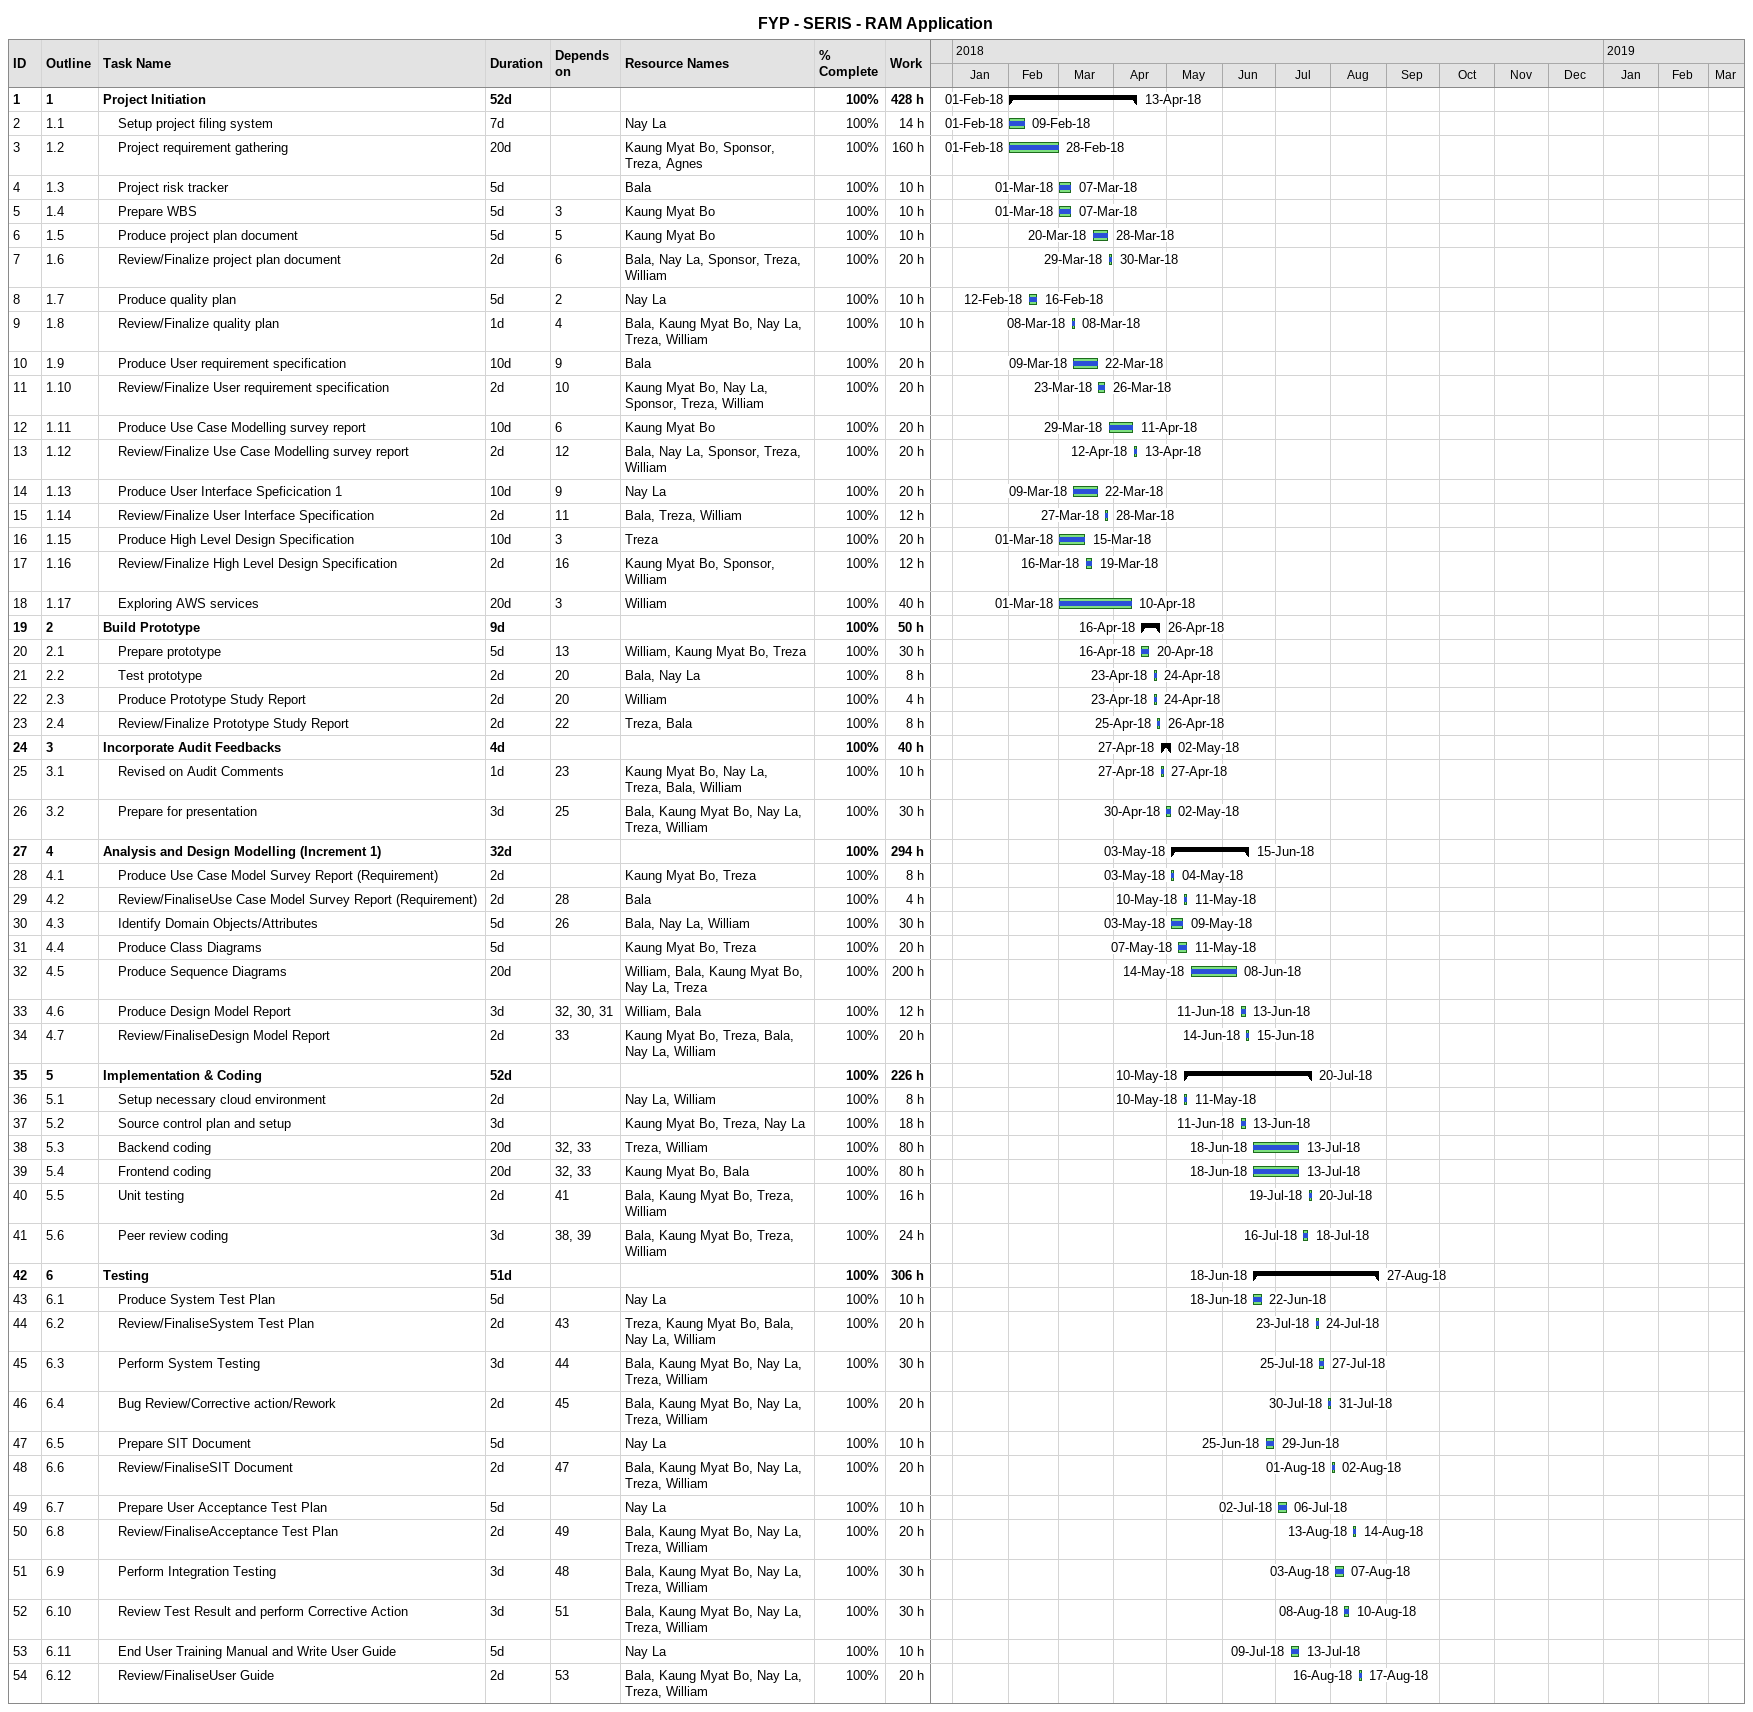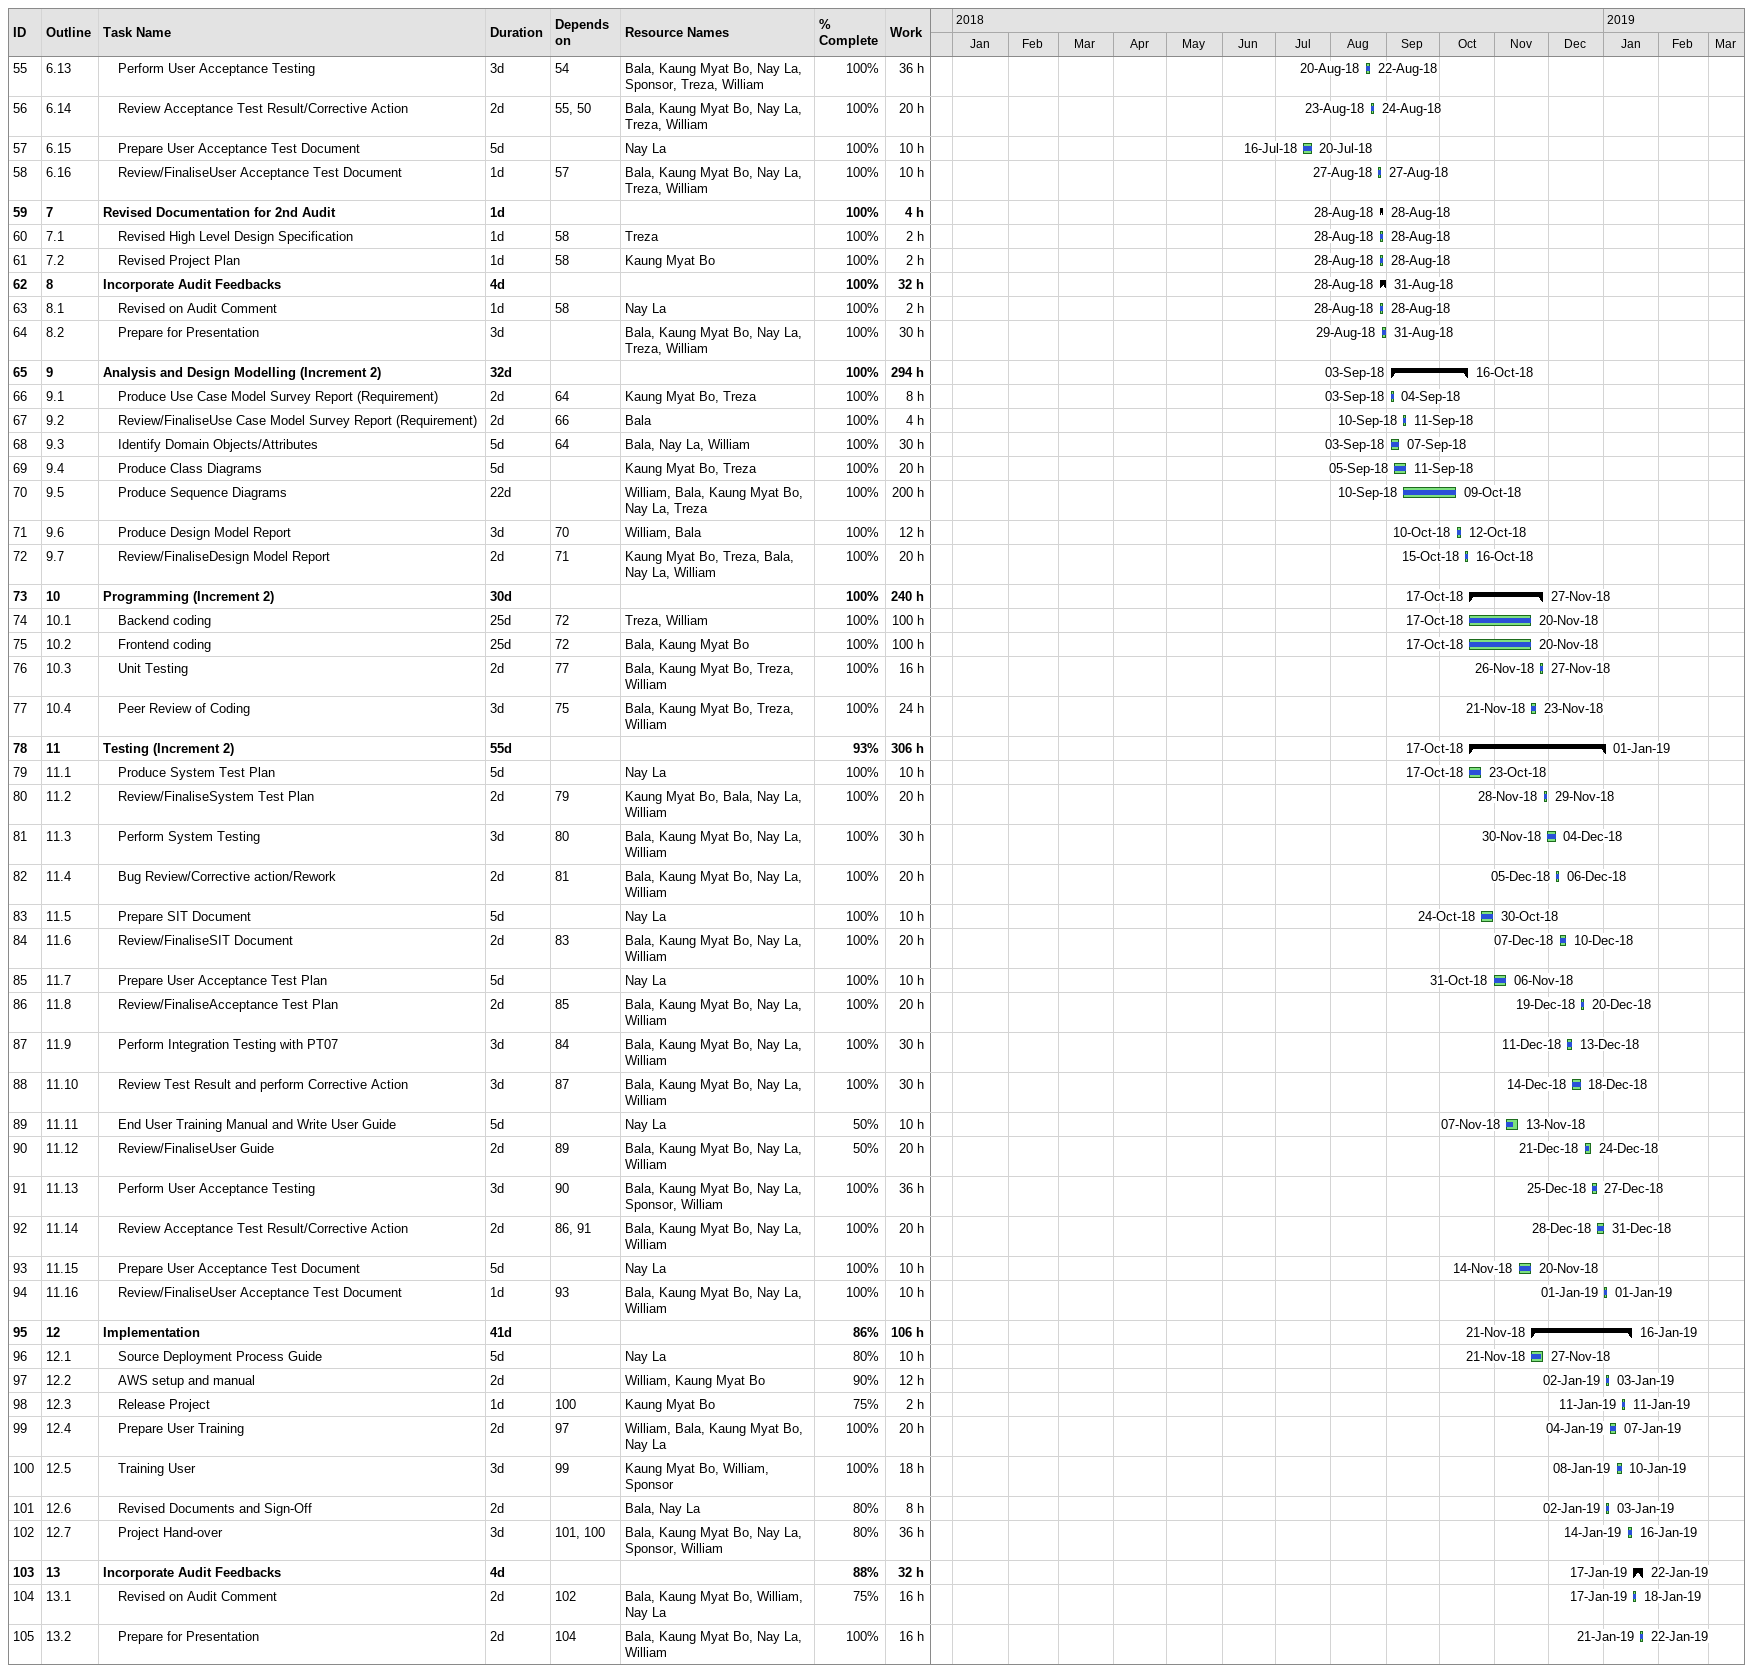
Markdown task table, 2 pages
FYP - SERIS - RAM Application

| ID | WBS | Task | Duration | Start | Finish | Predecessors | Resources | % complete | Work (h) |
|---|---|---|---|---|---|---|---|---|---|
| 1 | 1 | **Project Initiation** | 52d | 2018-02-01 | 2018-04-13 |  |  | 100 | 428 |
| 2 | 1.1 | Setup project filing system | 7d | 2018-02-01 | 2018-02-09 |  | Nay La | 100 | 14 |
| 3 | 1.2 | Project requirement gathering | 20d | 2018-02-01 | 2018-02-28 |  | Kaung Myat Bo, Sponsor, Treza, Agnes | 100 | 160 |
| 4 | 1.3 | Project risk tracker | 5d | 2018-03-01 | 2018-03-07 |  | Bala | 100 | 10 |
| 5 | 1.4 | Prepare WBS | 5d | 2018-03-01 | 2018-03-07 | 3 | Kaung Myat Bo | 100 | 10 |
| 6 | 1.5 | Produce project plan document | 5d | 2018-03-20 | 2018-03-28 | 5 | Kaung Myat Bo | 100 | 10 |
| 7 | 1.6 | Review/Finalize project plan document | 2d | 2018-03-29 | 2018-03-30 | 6 | Bala, Nay La, Sponsor, Treza, William | 100 | 20 |
| 8 | 1.7 | Produce quality plan | 5d | 2018-02-12 | 2018-02-16 | 2 | Nay La | 100 | 10 |
| 9 | 1.8 | Review/Finalize quality plan | 1d | 2018-03-08 | 2018-03-08 | 4 | Bala, Kaung Myat Bo, Nay La, Treza, William | 100 | 10 |
| 10 | 1.9 | Produce User requirement specification | 10d | 2018-03-09 | 2018-03-22 | 9 | Bala | 100 | 20 |
| 11 | 1.10 | Review/Finalize User requirement specification | 2d | 2018-03-23 | 2018-03-26 | 10 | Kaung Myat Bo, Nay La, Sponsor, Treza, William | 100 | 20 |
| 12 | 1.11 | Produce Use Case Modelling survey report | 10d | 2018-03-29 | 2018-04-11 | 6 | Kaung Myat Bo | 100 | 20 |
| 13 | 1.12 | Review/Finalize Use Case Modelling survey report | 2d | 2018-04-12 | 2018-04-13 | 12 | Bala, Nay La, Sponsor, Treza, William | 100 | 20 |
| 14 | 1.13 | Produce User Interface Speficication 1 | 10d | 2018-03-09 | 2018-03-22 | 9 | Nay La | 100 | 20 |
| 15 | 1.14 | Review/Finalize User Interface Specification | 2d | 2018-03-27 | 2018-03-28 | 11 | Bala, Treza, William | 100 | 12 |
| 16 | 1.15 | Produce High Level Design Specification | 10d | 2018-03-01 | 2018-03-15 | 3 | Treza | 100 | 20 |
| 17 | 1.16 | Review/Finalize High Level Design Specification | 2d | 2018-03-16 | 2018-03-19 | 16 | Kaung Myat Bo, Sponsor, William | 100 | 12 |
| 18 | 1.17 | Exploring AWS services | 20d | 2018-03-01 | 2018-04-10 | 3 | William | 100 | 40 |
| 19 | 2 | **Build Prototype** | 9d | 2018-04-16 | 2018-04-26 |  |  | 100 | 50 |
| 20 | 2.1 | Prepare prototype | 5d | 2018-04-16 | 2018-04-20 | 13 | William, Kaung Myat Bo, Treza | 100 | 30 |
| 21 | 2.2 | Test prototype | 2d | 2018-04-23 | 2018-04-24 | 20 | Bala, Nay La | 100 | 8 |
| 22 | 2.3 | Produce Prototype Study Report | 2d | 2018-04-23 | 2018-04-24 | 20 | William | 100 | 4 |
| 23 | 2.4 | Review/Finalize Prototype Study Report | 2d | 2018-04-25 | 2018-04-26 | 22 | Treza, Bala | 100 | 8 |
| 24 | 3 | **Incorporate Audit Feedbacks** | 4d | 2018-04-27 | 2018-05-02 |  |  | 100 | 40 |
| 25 | 3.1 | Revised on Audit Comments | 1d | 2018-04-27 | 2018-04-27 | 23 | Kaung Myat Bo, Nay La, Treza, Bala, William | 100 | 10 |
| 26 | 3.2 | Prepare for presentation | 3d | 2018-04-30 | 2018-05-02 | 25 | Bala, Kaung Myat Bo, Nay La, Treza, William | 100 | 30 |
| 27 | 4 | **Analysis and Design Modelling (Increment 1)** | 32d | 2018-05-03 | 2018-06-15 |  |  | 100 | 294 |
| 28 | 4.1 | Produce Use Case Model Survey Report (Requirement) | 2d | 2018-05-03 | 2018-05-04 |  | Kaung Myat Bo, Treza | 100 | 8 |
| 29 | 4.2 | Review/FinaliseUse Case Model Survey Report (Requirement) | 2d | 2018-05-10 | 2018-05-11 | 28 | Bala | 100 | 4 |
| 30 | 4.3 | Identify Domain Objects/Attributes | 5d | 2018-05-03 | 2018-05-09 | 26 | Bala, Nay La, William | 100 | 30 |
| 31 | 4.4 | Produce Class Diagrams | 5d | 2018-05-07 | 2018-05-11 |  | Kaung Myat Bo, Treza | 100 | 20 |
| 32 | 4.5 | Produce Sequence Diagrams | 20d | 2018-05-14 | 2018-06-08 |  | William, Bala, Kaung Myat Bo, Nay La, Treza | 100 | 200 |
| 33 | 4.6 | Produce Design Model Report | 3d | 2018-06-11 | 2018-06-13 | 32, 30, 31 | William, Bala | 100 | 12 |
| 34 | 4.7 | Review/FinaliseDesign Model Report | 2d | 2018-06-14 | 2018-06-15 | 33 | Kaung Myat Bo, Treza, Bala, Nay La, William | 100 | 20 |
| 35 | 5 | **Implementation & Coding** | 52d | 2018-05-10 | 2018-07-20 |  |  | 100 | 226 |
| 36 | 5.1 | Setup necessary cloud environment | 2d | 2018-05-10 | 2018-05-11 |  | Nay La, William | 100 | 8 |
| 37 | 5.2 | Source control plan and setup | 3d | 2018-06-11 | 2018-06-13 |  | Kaung Myat Bo, Treza, Nay La | 100 | 18 |
| 38 | 5.3 | Backend coding | 20d | 2018-06-18 | 2018-07-13 | 32, 33 | Treza, William | 100 | 80 |
| 39 | 5.4 | Frontend coding | 20d | 2018-06-18 | 2018-07-13 | 32, 33 | Kaung Myat Bo, Bala | 100 | 80 |
| 40 | 5.5 | Unit testing | 2d | 2018-07-19 | 2018-07-20 | 41 | Bala, Kaung Myat Bo, Treza, William | 100 | 16 |
| 41 | 5.6 | Peer review coding | 3d | 2018-07-16 | 2018-07-18 | 38, 39 | Bala, Kaung Myat Bo, Treza, William | 100 | 24 |
| 42 | 6 | **Testing** | 51d | 2018-06-18 | 2018-08-27 |  |  | 100 | 306 |
| 43 | 6.1 | Produce System Test Plan | 5d | 2018-06-18 | 2018-06-22 |  | Nay La | 100 | 10 |
| 44 | 6.2 | Review/FinaliseSystem Test Plan | 2d | 2018-07-23 | 2018-07-24 | 43 | Treza, Kaung Myat Bo, Bala, Nay La, William | 100 | 20 |
| 45 | 6.3 | Perform System Testing | 3d | 2018-07-25 | 2018-07-27 | 44 | Bala, Kaung Myat Bo, Nay La, Treza, William | 100 | 30 |
| 46 | 6.4 | Bug Review/Corrective action/Rework | 2d | 2018-07-30 | 2018-07-31 | 45 | Bala, Kaung Myat Bo, Nay La, Treza, William | 100 | 20 |
| 47 | 6.5 | Prepare SIT Document | 5d | 2018-06-25 | 2018-06-29 |  | Nay La | 100 | 10 |
| 48 | 6.6 | Review/FinaliseSIT Document | 2d | 2018-08-01 | 2018-08-02 | 47 | Bala, Kaung Myat Bo, Nay La, Treza, William | 100 | 20 |
| 49 | 6.7 | Prepare User Acceptance Test Plan | 5d | 2018-07-02 | 2018-07-06 |  | Nay La | 100 | 10 |
| 50 | 6.8 | Review/FinaliseAcceptance Test Plan | 2d | 2018-08-13 | 2018-08-14 | 49 | Bala, Kaung Myat Bo, Nay La, Treza, William | 100 | 20 |
| 51 | 6.9 | Perform Integration Testing | 3d | 2018-08-03 | 2018-08-07 | 48 | Bala, Kaung Myat Bo, Nay La, Treza, William | 100 | 30 |
| 52 | 6.10 | Review Test Result and perform Corrective Action | 3d | 2018-08-08 | 2018-08-10 | 51 | Bala, Kaung Myat Bo, Nay La, Treza, William | 100 | 30 |
| 53 | 6.11 | End User Training Manual and Write User Guide | 5d | 2018-07-09 | 2018-07-13 |  | Nay La | 100 | 10 |
| 54 | 6.12 | Review/FinaliseUser Guide | 2d | 2018-08-16 | 2018-08-17 | 53 | Bala, Kaung Myat Bo, Nay La, Treza, William | 100 | 20 |
| 55 | 6.13 | Perform User Acceptance Testing | 3d | 2018-08-20 | 2018-08-22 | 54 | Bala, Kaung Myat Bo, Nay La, Sponsor, Treza, William | 100 | 36 |
| 56 | 6.14 | Review Acceptance Test Result/Corrective Action | 2d | 2018-08-23 | 2018-08-24 | 55, 50 | Bala, Kaung Myat Bo, Nay La, Treza, William | 100 | 20 |
| 57 | 6.15 | Prepare User Acceptance Test Document | 5d | 2018-07-16 | 2018-07-20 |  | Nay La | 100 | 10 |
| 58 | 6.16 | Review/FinaliseUser Acceptance Test Document | 1d | 2018-08-27 | 2018-08-27 | 57 | Bala, Kaung Myat Bo, Nay La, Treza, William | 100 | 10 |
| 59 | 7 | **Revised Documentation for 2nd Audit** | 1d | 2018-08-28 | 2018-08-28 |  |  | 100 | 4 |
| 60 | 7.1 | Revised High Level Design Specification | 1d | 2018-08-28 | 2018-08-28 | 58 | Treza | 100 | 2 |
| 61 | 7.2 | Revised Project Plan | 1d | 2018-08-28 | 2018-08-28 | 58 | Kaung Myat Bo | 100 | 2 |
| 62 | 8 | **Incorporate Audit Feedbacks** | 4d | 2018-08-28 | 2018-08-31 |  |  | 100 | 32 |
| 63 | 8.1 | Revised on Audit Comment | 1d | 2018-08-28 | 2018-08-28 | 58 | Nay La | 100 | 2 |
| 64 | 8.2 | Prepare for Presentation | 3d | 2018-08-29 | 2018-08-31 |  | Bala, Kaung Myat Bo, Nay La, Treza, William | 100 | 30 |
| 65 | 9 | **Analysis and Design Modelling (Increment 2)** | 32d | 2018-09-03 | 2018-10-16 |  |  | 100 | 294 |
| 66 | 9.1 | Produce Use Case Model Survey Report (Requirement) | 2d | 2018-09-03 | 2018-09-04 | 64 | Kaung Myat Bo, Treza | 100 | 8 |
| 67 | 9.2 | Review/FinaliseUse Case Model Survey Report (Requirement) | 2d | 2018-09-10 | 2018-09-11 | 66 | Bala | 100 | 4 |
| 68 | 9.3 | Identify Domain Objects/Attributes | 5d | 2018-09-03 | 2018-09-07 | 64 | Bala, Nay La, William | 100 | 30 |
| 69 | 9.4 | Produce Class Diagrams | 5d | 2018-09-05 | 2018-09-11 |  | Kaung Myat Bo, Treza | 100 | 20 |
| 70 | 9.5 | Produce Sequence Diagrams | 22d | 2018-09-10 | 2018-10-09 |  | William, Bala, Kaung Myat Bo, Nay La, Treza | 100 | 200 |
| 71 | 9.6 | Produce Design Model Report | 3d | 2018-10-10 | 2018-10-12 | 70 | William, Bala | 100 | 12 |
| 72 | 9.7 | Review/FinaliseDesign Model Report | 2d | 2018-10-15 | 2018-10-16 | 71 | Kaung Myat Bo, Treza, Bala, Nay La, William | 100 | 20 |
| 73 | 10 | **Programming (Increment 2)** | 30d | 2018-10-17 | 2018-11-27 |  |  | 100 | 240 |
| 74 | 10.1 | Backend coding | 25d | 2018-10-17 | 2018-11-20 | 72 | Treza, William | 100 | 100 |
| 75 | 10.2 | Frontend coding | 25d | 2018-10-17 | 2018-11-20 | 72 | Bala, Kaung Myat Bo | 100 | 100 |
| 76 | 10.3 | Unit Testing | 2d | 2018-11-26 | 2018-11-27 | 77 | Bala, Kaung Myat Bo, Treza, William | 100 | 16 |
| 77 | 10.4 | Peer Review of Coding | 3d | 2018-11-21 | 2018-11-23 | 75 | Bala, Kaung Myat Bo, Treza, William | 100 | 24 |
| 78 | 11 | **Testing (Increment 2)** | 55d | 2018-10-17 | 2019-01-01 |  |  | 93 | 306 |
| 79 | 11.1 | Produce System Test Plan | 5d | 2018-10-17 | 2018-10-23 |  | Nay La | 100 | 10 |
| 80 | 11.2 | Review/FinaliseSystem Test Plan | 2d | 2018-11-28 | 2018-11-29 | 79 | Kaung Myat Bo, Bala, Nay La, William | 100 | 20 |
| 81 | 11.3 | Perform System Testing | 3d | 2018-11-30 | 2018-12-04 | 80 | Bala, Kaung Myat Bo, Nay La, William | 100 | 30 |
| 82 | 11.4 | Bug Review/Corrective action/Rework | 2d | 2018-12-05 | 2018-12-06 | 81 | Bala, Kaung Myat Bo, Nay La, William | 100 | 20 |
| 83 | 11.5 | Prepare SIT Document | 5d | 2018-10-24 | 2018-10-30 |  | Nay La | 100 | 10 |
| 84 | 11.6 | Review/FinaliseSIT Document | 2d | 2018-12-07 | 2018-12-10 | 83 | Bala, Kaung Myat Bo, Nay La, William | 100 | 20 |
| 85 | 11.7 | Prepare User Acceptance Test Plan | 5d | 2018-10-31 | 2018-11-06 |  | Nay La | 100 | 10 |
| 86 | 11.8 | Review/FinaliseAcceptance Test Plan | 2d | 2018-12-19 | 2018-12-20 | 85 | Bala, Kaung Myat Bo, Nay La, William | 100 | 20 |
| 87 | 11.9 | Perform Integration Testing with PT07 | 3d | 2018-12-11 | 2018-12-13 | 84 | Bala, Kaung Myat Bo, Nay La, William | 100 | 30 |
| 88 | 11.10 | Review Test Result and perform Corrective Action | 3d | 2018-12-14 | 2018-12-18 | 87 | Bala, Kaung Myat Bo, Nay La, William | 100 | 30 |
| 89 | 11.11 | End User Training Manual and Write User Guide | 5d | 2018-11-07 | 2018-11-13 |  | Nay La | 50 | 10 |
| 90 | 11.12 | Review/FinaliseUser Guide | 2d | 2018-12-21 | 2018-12-24 | 89 | Bala, Kaung Myat Bo, Nay La, William | 50 | 20 |
| 91 | 11.13 | Perform User Acceptance Testing | 3d | 2018-12-25 | 2018-12-27 | 90 | Bala, Kaung Myat Bo, Nay La, Sponsor, William | 100 | 36 |
| 92 | 11.14 | Review Acceptance Test Result/Corrective Action | 2d | 2018-12-28 | 2018-12-31 | 86, 91 | Bala, Kaung Myat Bo, Nay La, William | 100 | 20 |
| 93 | 11.15 | Prepare User Acceptance Test Document | 5d | 2018-11-14 | 2018-11-20 |  | Nay La | 100 | 10 |
| 94 | 11.16 | Review/FinaliseUser Acceptance Test Document | 1d | 2019-01-01 | 2019-01-01 | 93 | Bala, Kaung Myat Bo, Nay La, William | 100 | 10 |
| 95 | 12 | **Implementation** | 41d | 2018-11-21 | 2019-01-16 |  |  | 86 | 106 |
| 96 | 12.1 | Source Deployment Process Guide | 5d | 2018-11-21 | 2018-11-27 |  | Nay La | 80 | 10 |
| 97 | 12.2 | AWS setup and manual | 2d | 2019-01-02 | 2019-01-03 |  | William, Kaung Myat Bo | 90 | 12 |
| 98 | 12.3 | Release Project | 1d | 2019-01-11 | 2019-01-11 | 100 | Kaung Myat Bo | 75 | 2 |
| 99 | 12.4 | Prepare User Training | 2d | 2019-01-04 | 2019-01-07 | 97 | William, Bala, Kaung Myat Bo, Nay La | 100 | 20 |
| 100 | 12.5 | Training User | 3d | 2019-01-08 | 2019-01-10 | 99 | Kaung Myat Bo, William, Sponsor | 100 | 18 |
| 101 | 12.6 | Revised Documents and Sign-Off | 2d | 2019-01-02 | 2019-01-03 |  | Bala, Nay La | 80 | 8 |
| 102 | 12.7 | Project Hand-over | 3d | 2019-01-14 | 2019-01-16 | 101, 100 | Bala, Kaung Myat Bo, Nay La, Sponsor, William | 80 | 36 |
| 103 | 13 | **Incorporate Audit Feedbacks** | 4d | 2019-01-17 | 2019-01-22 |  |  | 88 | 32 |
| 104 | 13.1 | Revised on Audit Comment | 2d | 2019-01-17 | 2019-01-18 | 102 | Bala, Kaung Myat Bo, William, Nay La | 75 | 16 |
| 105 | 13.2 | Prepare for Presentation | 2d | 2019-01-21 | 2019-01-22 | 104 | Bala, Kaung Myat Bo, Nay La, William | 100 | 16 |
